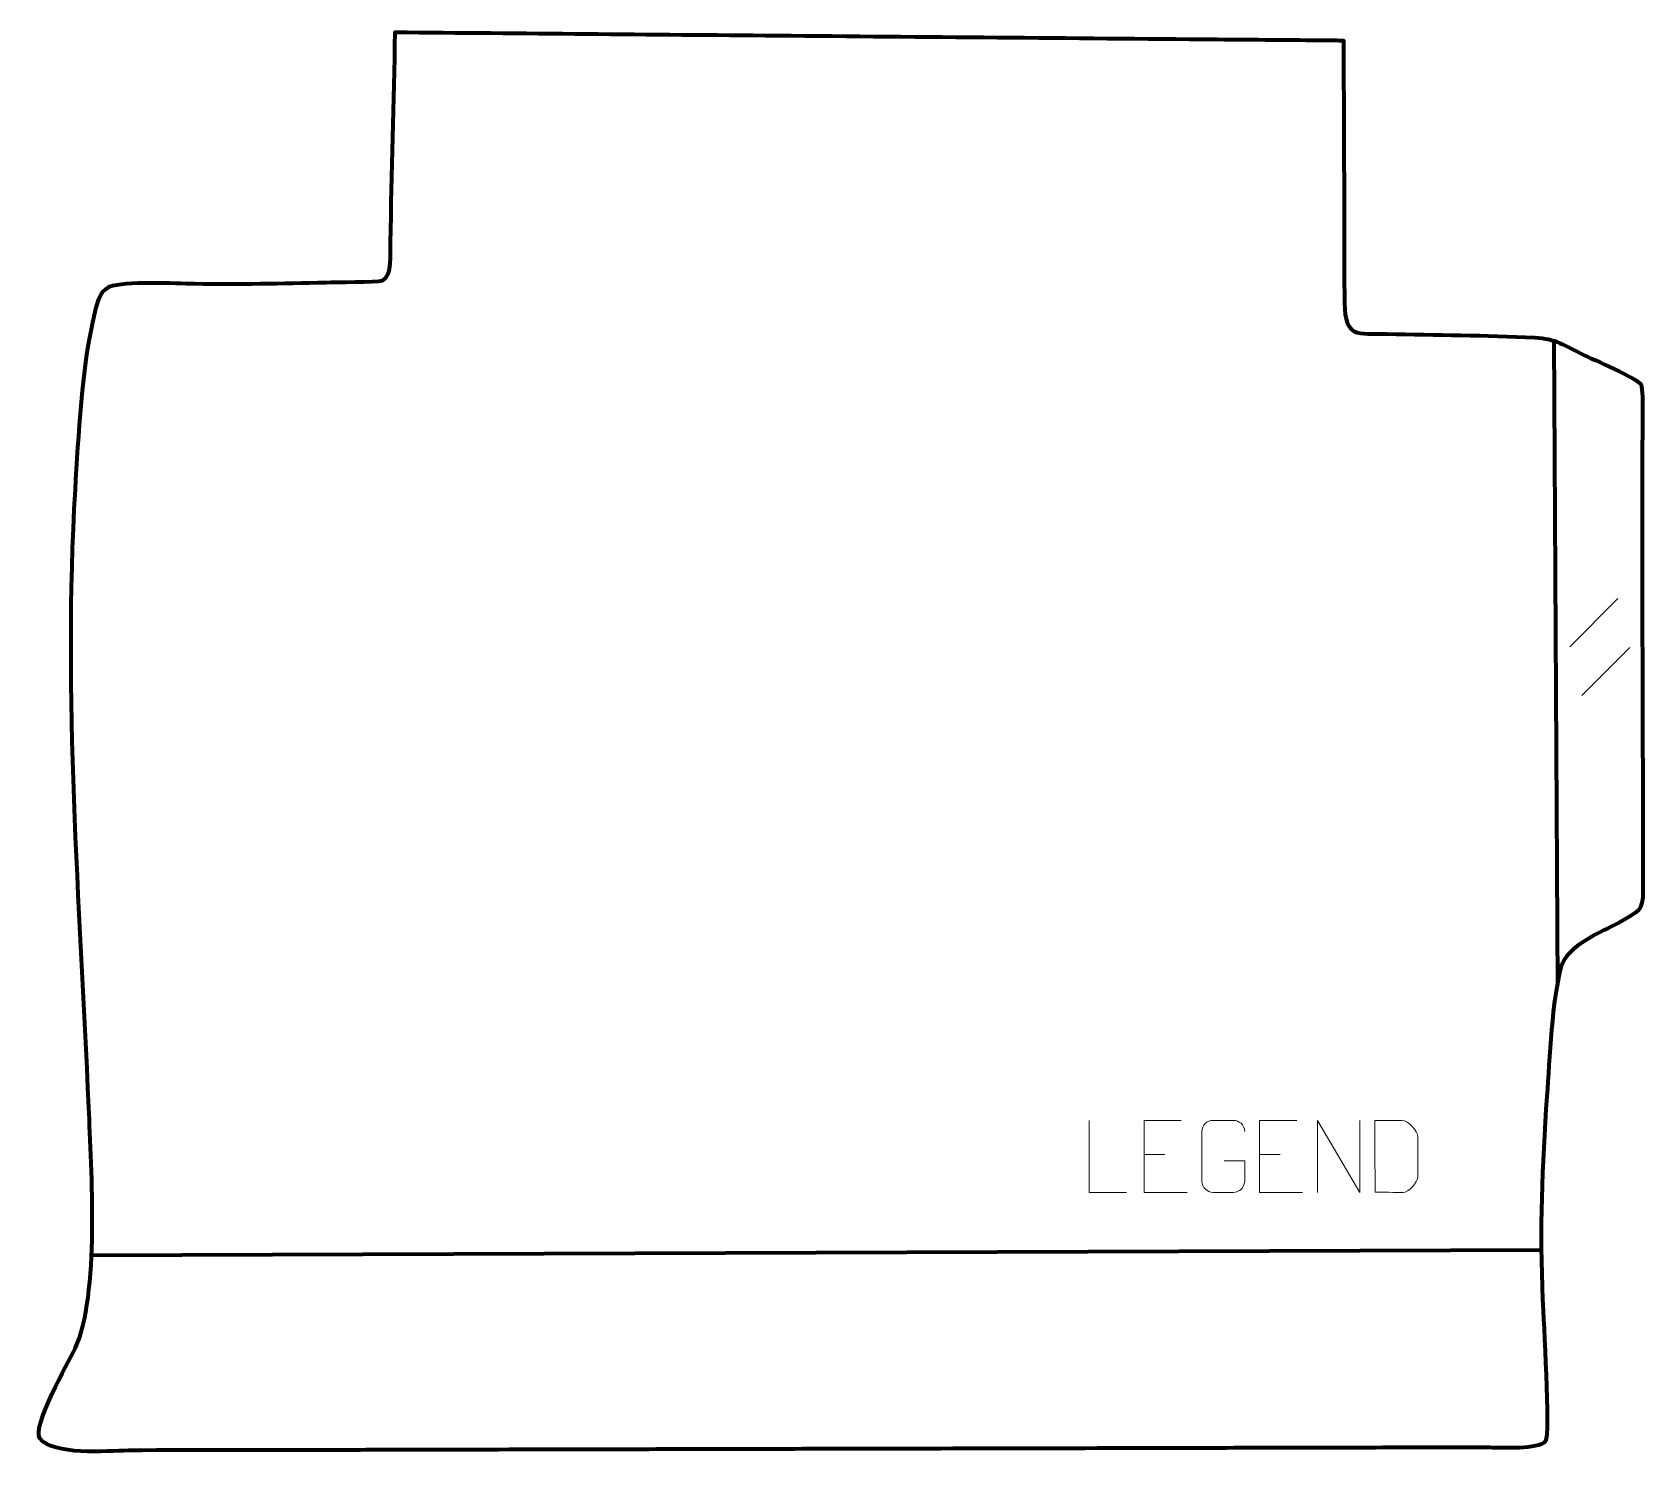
# Model space of a CAD drawing. Header units: millimetres. Extents: x 1182 to 1742, y 106 to 601.
import ezdxf

# ---------------------------------------------------------------- set-up
doc = ezdxf.new("R2010")
doc.units = ezdxf.units.MM
doc.header["$MEASUREMENT"] = 0
doc.layers.add('layer 2', color=7, linetype='Continuous')
doc.layers.add('layer 3', color=7, linetype='Continuous')

msp = doc.modelspace()

# ---------------------------------------------------------------- linework, layer by layer
at = {"layer": 'layer 2', "color": 142, "lineweight": 158}
for points in [[(1710.5504, 493.9821), (1710.5504, 493.9821), (1711.8689, 270.0532), (1711.8689, 270.0532)], [(1706.215, 177.8769), (1706.215, 177.8769), (1202.116, 176.0898), (1202.116, 176.0898)]]:
    msp.add_open_spline(points, degree=3, dxfattribs=at)
at = {"layer": 'layer 2', "color": 142, "lineweight": 9}
for points in [[(1716.0759, 387.6335), (1716.0759, 387.6335), (1732.7741, 404.3316), (1732.7741, 404.3316)], [(1716.0759, 387.6335), (1716.0759, 387.6335), (1732.7741, 404.3316), (1732.7741, 404.3316)], [(1720.2881, 370.6878), (1720.2881, 370.6878), (1736.9863, 387.386), (1736.9863, 387.386)], [(1720.2881, 370.6878), (1720.2881, 370.6878), (1736.9863, 387.386), (1736.9863, 387.386)], [(1568.1538, 211.1251), (1568.1538, 211.1251), (1575.3426, 211.1251), (1575.3426, 211.1251)], [(1608.2692, 211.1251), (1608.2692, 211.1251), (1615.458, 211.1251), (1615.458, 211.1251)]]:
    msp.add_open_spline(points, degree=3, dxfattribs=at)
for points, knots in [([(1562.0438, 198.0135), (1562.0438, 198.0135), (1549.0573, 198.0135), (1549.0573, 198.0135), (1549.0573, 198.0135), (1549.0573, 198.0135), (1549.0573, 223.039), (1549.0573, 223.039)], [0, 0, 0, 0, 0.33333333, 0.33333333, 0.33333333, 0.33333333, 1, 1, 1, 1]), ([(1581.0649, 223.039), (1581.0649, 223.039), (1568.1538, 223.039), (1568.1538, 223.039), (1568.1538, 223.039), (1568.1538, 223.039), (1568.1538, 198.0135), (1568.1538, 198.0135), (1568.1538, 198.0135), (1568.1538, 198.0135), (1583.0625, 198.0135), (1583.0625, 198.0135)], [0, 0, 0, 0, 0.25, 0.25, 0.25, 0.25, 0.5, 0.5, 0.5, 0.5, 1, 1, 1, 1]), ([(1595.9215, 209.0309), (1595.9215, 209.0309), (1603.1103, 209.0309), (1603.1103, 209.0309), (1603.1103, 209.0309), (1603.1103, 209.0309), (1603.1103, 201.8422), (1603.1103, 201.8422), (1603.1103, 201.8422), (1602.9702, 199.5121), (1601.2881, 198.0283), (1599.1341, 198.0174), (1599.1341, 198.0174), (1596.7956, 198.0178), (1594.4568, 198.0178), (1592.1186, 198.0174), (1592.1186, 198.0174), (1590.1882, 197.9117), (1588.2103, 199.8017), (1588.2215, 201.8248), (1588.2215, 201.8248), (1588.2219, 207.6115), (1588.2219, 213.3978), (1588.2215, 219.1837), (1588.2215, 219.1837), (1588.2258, 221.328), (1589.9776, 223.0522), (1592.1361, 223.0388), (1592.1361, 223.0388), (1594.4685, 223.0388), (1596.8013, 223.0388), (1599.1341, 223.0388), (1599.1341, 223.0388), (1601.0865, 223.0742), (1603.0836, 221.5784), (1603.1103, 219.1337)], [0, 0, 0, 0, 0.1, 0.1, 0.1, 0.1, 0.2, 0.2, 0.2, 0.2, 0.3, 0.3, 0.3, 0.3, 0.4, 0.4, 0.4, 0.4, 0.5, 0.5, 0.5, 0.5, 0.6, 0.6, 0.6, 0.6, 0.7, 0.7, 0.7, 0.7, 0.8, 0.8, 0.8, 0.8, 1, 1, 1, 1]), ([(1621.1803, 223.039), (1621.1803, 223.039), (1608.2692, 223.039), (1608.2692, 223.039), (1608.2692, 223.039), (1608.2692, 223.039), (1608.2692, 198.0135), (1608.2692, 198.0135), (1608.2692, 198.0135), (1608.2692, 198.0135), (1623.1779, 198.0135), (1623.1779, 198.0135)], [0, 0, 0, 0, 0.25, 0.25, 0.25, 0.25, 0.5, 0.5, 0.5, 0.5, 1, 1, 1, 1]), ([(1628.4327, 198.0136), (1628.4327, 198.0136), (1628.4327, 223.0391), (1628.4327, 223.0391), (1628.4327, 223.0391), (1628.4327, 223.0391), (1643.1297, 198.0136), (1643.1297, 198.0136), (1643.1297, 198.0136), (1643.1297, 198.0136), (1643.1297, 223.0391), (1643.1297, 223.0391)], [0, 0, 0, 0, 0.25, 0.25, 0.25, 0.25, 0.5, 0.5, 0.5, 0.5, 1, 1, 1, 1]), ([(1648.4252, 198.0418), (1650.7638, 198.0421), (1655.7283, 198.0181), (1658.0665, 198.0178), (1658.0665, 198.0178), (1659.9971, 197.9121), (1663.3252, 201.4639), (1663.3139, 203.487), (1663.3139, 203.487), (1663.3135, 209.2737), (1663.3135, 211.4497), (1663.3139, 217.2357), (1663.3139, 217.2357), (1663.3097, 219.3799), (1659.9254, 223.0506), (1657.7669, 223.0371), (1657.7669, 223.0371), (1655.4344, 223.0371), (1650.6965, 223.0371), (1648.3637, 223.0371), (1648.3637, 223.0371), (1648.3641, 217.2736), (1648.4256, 203.8056), (1648.4252, 198.0418)], [0, 0, 0, 0, 0.14285714, 0.14285714, 0.14285714, 0.14285714, 0.28571429, 0.28571429, 0.28571429, 0.28571429, 0.42857143, 0.42857143, 0.42857143, 0.42857143, 0.57142857, 0.57142857, 0.57142857, 0.57142857, 0.71428571, 0.71428571, 0.71428571, 0.71428571, 1, 1, 1, 1])]:
    msp.add_open_spline(points, degree=3, knots=knots, dxfattribs=at)
at = {"layer": 'layer 3', "color": 242, "lineweight": 158}
msp.add_open_spline([(1322.6526, 108.5502), (1341.4298, 108.5935), (1360.2071, 108.6368), (1378.9844, 108.68), (1378.9844, 108.68), (1384.7131, 108.6932), (1390.4417, 108.7065), (1396.1703, 108.7196), (1396.1703, 108.7196), (1408.2642, 108.7475), (1420.358, 108.7754), (1432.4518, 108.8033), (1432.4518, 108.8033), (1438.817, 108.8179), (1445.1822, 108.8326), (1451.5474, 108.8473), (1451.5474, 108.8473), (1496.1036, 108.95), (1540.6598, 109.0526), (1585.216, 109.1553), (1585.216, 109.1553), (1597.6281, 109.184), (1610.0402, 109.2125), (1622.4523, 109.2411), (1622.4523, 109.2411), (1635.1827, 109.2704), (1647.913, 109.2998), (1660.6433, 109.3291), (1660.6433, 109.3291), (1669.8875, 109.3504), (1679.101, 109.3744), (1688.3463, 109.3098), (1688.3463, 109.3098), (1692.4566, 109.281), (1705.2764, 108.5413), (1707.6462, 111.5307), (1707.6462, 111.5307), (1709.3513, 113.6815), (1706.9162, 154.5031), (1706.642, 160.6721), (1706.642, 160.6721), (1705.635, 185.204), (1706.4177, 207.004), (1708.1404, 231.4394), (1708.1404, 231.4394), (1709.0327, 244.0373), (1709.9112, 265.1851), (1713.1335, 276.6408), (1713.1335, 276.6408), (1715.222, 283.6892), (1727.2805, 288.57), (1733.3891, 291.8481), (1733.3891, 291.8481), (1739.7554, 295.5047), (1741.537, 295.4995), (1741.5407, 302.911), (1741.5407, 302.911), (1741.5568, 334.5892), (1741.339, 366.298), (1741.3076, 397.983), (1741.3076, 397.983), (1741.2892, 417.0991), (1741.2706, 436.2152), (1741.2521, 455.3313), (1741.2521, 455.3313), (1741.2819, 459.3451), (1741.826, 476.0709), (1740.914, 478.5994), (1740.914, 478.5994), (1740.1851, 480.6204), (1723.6774, 487.7132), (1720.6551, 489.1426), (1720.6551, 489.1426), (1714.2509, 492.2409), (1711.2694, 494.7412), (1703.9107, 495.073), (1703.9107, 495.073), (1686.9523, 495.8375), (1669.5363, 496.0246), (1652.5384, 496.3179), (1652.5384, 496.3179), (1641.9624, 496.4984), (1638.0307, 494.9811), (1637.8347, 506.981), (1637.8347, 506.981), (1637.5397, 525.0439), (1637.6862, 543.1466), (1637.6082, 561.2151), (1637.6082, 561.2151), (1637.55, 573.5845), (1637.4919, 585.9541), (1637.4338, 598.3236), (1637.4338, 598.3236), (1635.5234, 598.34), (1633.6129, 598.3564), (1631.7024, 598.3728), (1631.7024, 598.3728), (1618.9657, 598.4822), (1606.2291, 598.5916), (1593.4925, 598.701), (1593.4925, 598.701), (1542.5459, 599.1385), (1491.5994, 599.5761), (1440.6528, 600.0136), (1440.6528, 600.0136), (1396.3966, 600.3937), (1352.132, 600.8362), (1307.8763, 601.151), (1307.8763, 601.151), (1307.3058, 576.8093), (1306.7391, 552.4677), (1306.1787, 528.1257), (1306.1787, 528.1257), (1306.094, 524.4501), (1307.0238, 516.663), (1303.4501, 514.832), (1303.4501, 514.832), (1301.1869, 514.3296), (1286.8212, 514.2855), (1283.8251, 514.2227), (1283.8251, 514.2227), (1268.4925, 513.9014), (1253.4569, 513.5429), (1238.1307, 513.8252), (1238.1307, 513.8252), (1231.7724, 513.9423), (1213.5982, 514.8165), (1208.5923, 512.7867), (1208.5923, 512.7867), (1204.7262, 510.7418), (1204.1784, 506.5733), (1203.214, 502.5202), (1203.214, 502.5202), (1199.0605, 485.0643), (1197.7472, 460.5219), (1196.6637, 442.2486), (1196.6637, 442.2486), (1192.4115, 369.678), (1198.1996, 299.7634), (1201.3379, 227.5052), (1201.3379, 227.5052), (1202.2493, 206.6129), (1205.2046, 161.78), (1196.5701, 143.7844), (1196.5701, 143.7844), (1194.0867, 138.6086), (1181.6806, 116.975), (1184.3096, 112.5347), (1184.3096, 112.5347), (1188.7438, 106.4892), (1207.6819, 108.1643), (1214.9804, 108.2651), (1214.9804, 108.2651), (1241.2099, 108.6274), (1267.7458, 108.4238), (1294.0093, 108.4843), (1294.0093, 108.4843), (1303.557, 108.5062), (1313.1048, 108.5282), (1322.6526, 108.5502)], degree=3, knots=[0, 0, 0, 0, 0.02439024, 0.02439024, 0.02439024, 0.02439024, 0.04878049, 0.04878049, 0.04878049, 0.04878049, 0.07317073, 0.07317073, 0.07317073, 0.07317073, 0.09756098, 0.09756098, 0.09756098, 0.09756098, 0.12195122, 0.12195122, 0.12195122, 0.12195122, 0.14634146, 0.14634146, 0.14634146, 0.14634146, 0.17073171, 0.17073171, 0.17073171, 0.17073171, 0.19512195, 0.19512195, 0.19512195, 0.19512195, 0.2195122, 0.2195122, 0.2195122, 0.2195122, 0.24390244, 0.24390244, 0.24390244, 0.24390244, 0.26829268, 0.26829268, 0.26829268, 0.26829268, 0.29268293, 0.29268293, 0.29268293, 0.29268293, 0.31707317, 0.31707317, 0.31707317, 0.31707317, 0.34146341, 0.34146341, 0.34146341, 0.34146341, 0.36585366, 0.36585366, 0.36585366, 0.36585366, 0.3902439, 0.3902439, 0.3902439, 0.3902439, 0.41463415, 0.41463415, 0.41463415, 0.41463415, 0.43902439, 0.43902439, 0.43902439, 0.43902439, 0.46341463, 0.46341463, 0.46341463, 0.46341463, 0.48780488, 0.48780488, 0.48780488, 0.48780488, 0.51219512, 0.51219512, 0.51219512, 0.51219512, 0.53658537, 0.53658537, 0.53658537, 0.53658537, 0.56097561, 0.56097561, 0.56097561, 0.56097561, 0.58536585, 0.58536585, 0.58536585, 0.58536585, 0.6097561, 0.6097561, 0.6097561, 0.6097561, 0.63414634, 0.63414634, 0.63414634, 0.63414634, 0.65853659, 0.65853659, 0.65853659, 0.65853659, 0.68292683, 0.68292683, 0.68292683, 0.68292683, 0.70731707, 0.70731707, 0.70731707, 0.70731707, 0.73170732, 0.73170732, 0.73170732, 0.73170732, 0.75609756, 0.75609756, 0.75609756, 0.75609756, 0.7804878, 0.7804878, 0.7804878, 0.7804878, 0.80487805, 0.80487805, 0.80487805, 0.80487805, 0.82926829, 0.82926829, 0.82926829, 0.82926829, 0.85365854, 0.85365854, 0.85365854, 0.85365854, 0.87804878, 0.87804878, 0.87804878, 0.87804878, 0.90243902, 0.90243902, 0.90243902, 0.90243902, 0.92682927, 0.92682927, 0.92682927, 0.92682927, 0.95121951, 0.95121951, 0.95121951, 0.95121951, 1, 1, 1, 1], dxfattribs=at)

doc.saveas('drawing.dxf')
